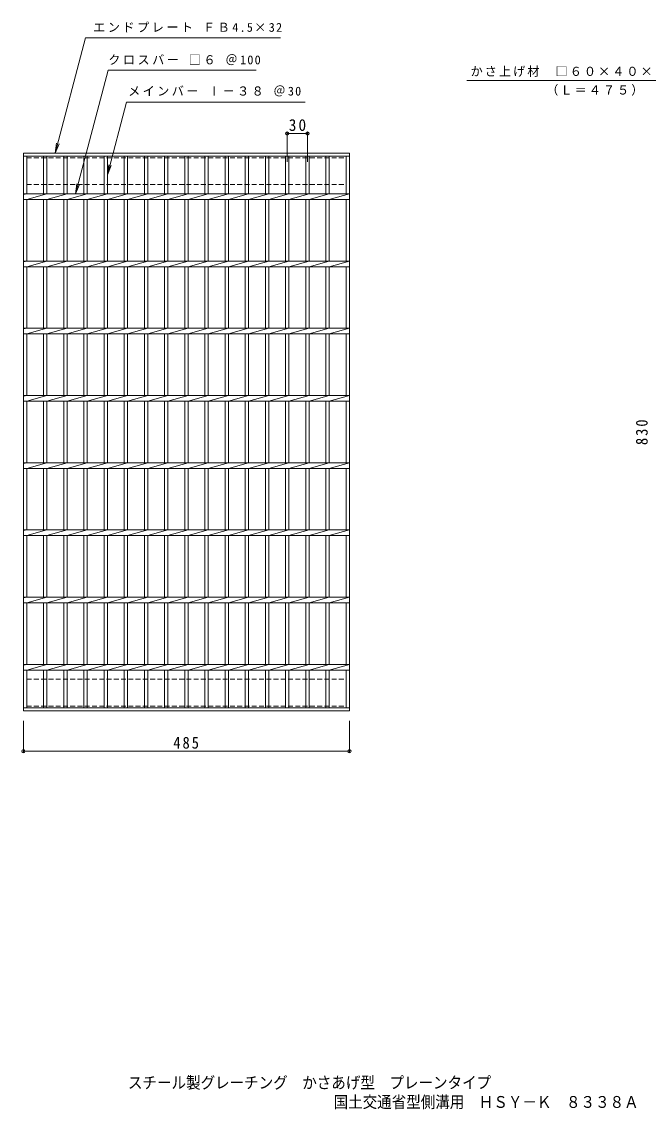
# Model space of a CAD drawing. Units: millimetres, scale not verified. Extents: x -673 to 1022, y -826 to 792.
# Drawn here: x -673 to 259, y -826 to 792 of the extents above; entities that cross this region are included whole.
import ezdxf
from ezdxf.enums import TextEntityAlignment as Align

# ---------------------------------------------------------------- set-up
doc = ezdxf.new("R2010")
doc.units = ezdxf.units.MM
doc.header["$LTSCALE"] = 6
doc.header["$PDMODE"] = 32
doc.header["$PDSIZE"] = 4.8
doc.linetypes.add('DASHED1', pattern=[1.8, 1.2, -0.6])
for name, color, linetype, lineweight in [('B-1', 2, 'Continuous', 9), ('B-2', 3, 'Continuous', 9), ('B-4', 7, 'Continuous', 9), ('B-5', 7, 'Continuous', 9)]:
    doc.layers.add(name, color=color, linetype=linetype, lineweight=lineweight)
doc.layers.add('F-5_F-5ﾚｲﾔ', color=2, linetype='Continuous')
doc.styles.add('ＭＳ ゴシック', font='')
doc.styles.get('ＭＳ ゴシック').set_extended_font_data('MS Gothic')

msp = doc.modelspace()

# ---------------------------------------------------------------- linework, layer by layer
at = {"layer": 'B-1', "linetype": 'DASHED1'}
for p, q in [((-665.197, 550.024), (-665.197, 590.024)), ((-665.197, 590.024), (-190.197, 590.024)), ((-190.197, 590.024), (-190.197, 550.024)), ((-665.197, 550.024), (-190.197, 550.024)), ((-665.197, -185.976), (-665.197, -225.976)), ((-665.197, -185.976), (-190.197, -185.976)), ((-190.197, -185.976), (-190.197, -225.976)), ((-665.197, -225.976), (-190.197, -225.976))]:
    msp.add_line(p, q, dxfattribs=at)
at = {"layer": 'B-2'}
for p, q in [((-670.197, 597.024), (-185.197, 597.024)), ((-670.197, -232.976), (-670.197, 597.024)), ((-670.197, 592.525), (-185.197, 592.525)), ((-665.197, 536.264), (-665.197, 592.525)), ((-640.197, 592.525), (-640.197, 536.264)), ((-635.197, 592.525), (-635.197, 536.264)), ((-610.197, 592.525), (-610.197, 536.264)), ((-605.197, 592.525), (-605.197, 536.264)), ((-580.197, 592.525), (-580.197, 536.264)), ((-575.197, 592.525), (-575.197, 536.264)), ((-550.197, 592.525), (-550.197, 536.264)), ((-545.197, 592.525), (-545.197, 536.264)), ((-520.197, 592.525), (-520.197, 536.264)), ((-515.197, 592.525), (-515.197, 536.264)), ((-490.196, 592.525), (-490.196, 536.264)), ((-485.197, 592.525), (-485.197, 536.264)), ((-460.197, 592.525), (-460.197, 536.264)), ((-455.197, 592.525), (-455.197, 536.264)), ((-430.197, 592.525), (-430.197, 536.264)), ((-425.197, 592.525), (-425.197, 536.264)), ((-400.197, 592.525), (-400.197, 536.264)), ((-395.197, 592.525), (-395.197, 536.264)), ((-370.197, 592.525), (-370.197, 536.264)), ((-365.197, 592.525), (-365.197, 536.264)), ((-340.197, 592.525), (-340.197, 536.264)), ((-335.197, 592.525), (-335.197, 536.264)), ((-310.197, 592.525), (-310.197, 536.264)), ((-305.197, 592.525), (-305.197, 536.264)), ((-280.197, 592.525), (-280.197, 536.264)), ((-275.197, 592.525), (-275.197, 536.264)), ((-250.197, 592.525), (-250.197, 536.264)), ((-245.197, 592.525), (-245.197, 536.264)), ((-220.196, 592.525), (-220.196, 536.264)), ((-215.197, 592.525), (-215.197, 536.264)), ((-190.197, 592.525), (-190.197, 536.264)), ((-185.197, 597.024), (-185.197, -232.976)), ((-670.197, 536.264), (-185.197, 536.264)), ((-665.197, 536.264), (-670.197, 535.264)), ((-635.197, 536.264), (-665.197, 527.784)), ((-605.197, 536.264), (-635.197, 527.784)), ((-575.197, 536.264), (-605.197, 527.784)), ((-545.197, 536.264), (-575.197, 527.784)), ((-515.197, 536.264), (-545.197, 527.784)), ((-485.197, 536.264), (-515.197, 527.784)), ((-455.197, 536.264), (-485.197, 527.784)), ((-425.197, 536.264), (-455.197, 527.784)), ((-395.197, 536.264), (-425.197, 527.784)), ((-365.197, 536.264), (-395.197, 527.784)), ((-335.197, 536.264), (-365.197, 527.784)), ((-305.197, 536.264), (-335.197, 527.784)), ((-275.197, 536.264), (-305.197, 527.784)), ((-245.197, 536.264), (-275.197, 527.784)), ((-215.197, 536.264), (-245.197, 527.784)), ((-185.197, 536.264), (-215.197, 527.784)), ((-670.197, 527.784), (-185.197, 527.784)), ((-665.197, 436.264), (-665.197, 527.784)), ((-640.197, 527.784), (-640.197, 436.264)), ((-635.197, 527.784), (-635.197, 436.264)), ((-610.197, 527.784), (-610.197, 436.264)), ((-605.197, 527.784), (-605.197, 436.264)), ((-580.197, 527.784), (-580.197, 436.264)), ((-575.197, 527.784), (-575.197, 436.264)), ((-550.197, 527.784), (-550.197, 436.264)), ((-545.197, 527.784), (-545.197, 436.264)), ((-520.197, 527.784), (-520.197, 436.264)), ((-515.197, 527.784), (-515.197, 436.264)), ((-490.196, 527.784), (-490.196, 436.264)), ((-485.197, 527.784), (-485.197, 436.264)), ((-460.197, 527.784), (-460.197, 436.264)), ((-455.197, 527.784), (-455.197, 436.264)), ((-430.197, 527.784), (-430.197, 436.264)), ((-425.197, 527.784), (-425.197, 436.264)), ((-400.197, 527.784), (-400.197, 436.264)), ((-395.197, 527.784), (-395.197, 436.264)), ((-370.197, 527.784), (-370.197, 436.264)), ((-365.197, 527.784), (-365.197, 436.264)), ((-340.197, 527.784), (-340.197, 436.264)), ((-335.197, 527.784), (-335.197, 436.264)), ((-310.197, 527.784), (-310.197, 436.264)), ((-305.197, 527.784), (-305.197, 436.264)), ((-280.197, 527.784), (-280.197, 436.264)), ((-275.197, 527.784), (-275.197, 436.264)), ((-250.197, 527.784), (-250.197, 436.264)), ((-245.197, 527.784), (-245.197, 436.264)), ((-220.196, 527.784), (-220.196, 436.264)), ((-215.197, 527.784), (-215.197, 436.264)), ((-190.197, 527.784), (-190.197, 436.264)), ((-670.197, 436.264), (-185.197, 436.264)), ((-665.197, 436.264), (-670.197, 435.264)), ((-670.197, 427.784), (-185.197, 427.784)), ((-635.197, 436.264), (-665.197, 427.784)), ((-665.197, 336.264), (-665.197, 427.784)), ((-640.197, 427.784), (-640.197, 336.264)), ((-605.197, 436.264), (-635.197, 427.784)), ((-635.197, 427.784), (-635.197, 336.264)), ((-610.197, 427.784), (-610.197, 336.264)), ((-575.197, 436.264), (-605.197, 427.784)), ((-605.197, 427.784), (-605.197, 336.264)), ((-580.197, 427.784), (-580.197, 336.264)), ((-545.197, 436.264), (-575.197, 427.784)), ((-575.197, 427.784), (-575.197, 336.264)), ((-550.197, 427.784), (-550.197, 336.264)), ((-515.197, 436.264), (-545.197, 427.784)), ((-545.197, 427.784), (-545.197, 336.264)), ((-520.197, 427.784), (-520.197, 336.264)), ((-485.197, 436.264), (-515.197, 427.784)), ((-515.197, 427.784), (-515.197, 336.264)), ((-490.196, 427.784), (-490.196, 336.264)), ((-455.197, 436.264), (-485.197, 427.784)), ((-485.197, 427.784), (-485.197, 336.264)), ((-460.197, 427.784), (-460.197, 336.264)), ((-425.197, 436.264), (-455.197, 427.784)), ((-455.197, 427.784), (-455.197, 336.264)), ((-430.197, 427.784), (-430.197, 336.264)), ((-395.197, 436.264), (-425.197, 427.784)), ((-425.197, 427.784), (-425.197, 336.264)), ((-400.197, 427.784), (-400.197, 336.264)), ((-365.197, 436.264), (-395.197, 427.784)), ((-395.197, 427.784), (-395.197, 336.264)), ((-370.197, 427.784), (-370.197, 336.264)), ((-335.197, 436.264), (-365.197, 427.784)), ((-365.197, 427.784), (-365.197, 336.264)), ((-340.197, 427.784), (-340.197, 336.264)), ((-305.197, 436.264), (-335.197, 427.784)), ((-335.197, 427.784), (-335.197, 336.264)), ((-310.197, 427.784), (-310.197, 336.264)), ((-275.197, 436.264), (-305.197, 427.784)), ((-305.197, 427.784), (-305.197, 336.264)), ((-280.197, 427.784), (-280.197, 336.264)), ((-245.197, 436.264), (-275.197, 427.784)), ((-275.197, 427.784), (-275.197, 336.264)), ((-250.197, 427.784), (-250.197, 336.264)), ((-215.197, 436.264), (-245.197, 427.784)), ((-245.197, 427.784), (-245.197, 336.264)), ((-220.196, 427.784), (-220.196, 336.264)), ((-185.197, 436.264), (-215.197, 427.784)), ((-215.197, 427.784), (-215.197, 336.264)), ((-190.197, 427.784), (-190.197, 336.264)), ((-670.197, 336.264), (-185.197, 336.264)), ((-665.197, 336.264), (-670.197, 335.264)), ((-670.197, 327.784), (-185.197, 327.784)), ((-635.197, 336.264), (-665.197, 327.784)), ((-665.197, 236.264), (-665.197, 327.784)), ((-640.197, 327.784), (-640.197, 236.264)), ((-605.197, 336.264), (-635.197, 327.784)), ((-635.197, 327.784), (-635.197, 236.264)), ((-610.197, 327.784), (-610.197, 236.264)), ((-575.197, 336.264), (-605.197, 327.784)), ((-605.197, 327.784), (-605.197, 236.264)), ((-580.197, 327.784), (-580.197, 236.264)), ((-545.197, 336.264), (-575.197, 327.784)), ((-575.197, 327.784), (-575.197, 236.264)), ((-550.197, 327.784), (-550.197, 236.264)), ((-515.197, 336.264), (-545.197, 327.784)), ((-545.197, 327.784), (-545.197, 236.264)), ((-520.197, 327.784), (-520.197, 236.264)), ((-485.197, 336.264), (-515.197, 327.784)), ((-515.197, 327.784), (-515.197, 236.264)), ((-490.196, 327.784), (-490.196, 236.264)), ((-455.197, 336.264), (-485.197, 327.784)), ((-485.197, 327.784), (-485.197, 236.264)), ((-460.197, 327.784), (-460.197, 236.264)), ((-425.197, 336.264), (-455.197, 327.784)), ((-455.197, 327.784), (-455.197, 236.264)), ((-430.197, 327.784), (-430.197, 236.264)), ((-395.197, 336.264), (-425.197, 327.784)), ((-425.197, 327.784), (-425.197, 236.264)), ((-400.197, 327.784), (-400.197, 236.264)), ((-365.197, 336.264), (-395.197, 327.784)), ((-395.197, 327.784), (-395.197, 236.264)), ((-370.197, 327.784), (-370.197, 236.264)), ((-335.197, 336.264), (-365.197, 327.784)), ((-365.197, 327.784), (-365.197, 236.264)), ((-340.197, 327.784), (-340.197, 236.264)), ((-305.197, 336.264), (-335.197, 327.784)), ((-335.197, 327.784), (-335.197, 236.264)), ((-310.197, 327.784), (-310.197, 236.264)), ((-275.197, 336.264), (-305.197, 327.784)), ((-305.197, 327.784), (-305.197, 236.264)), ((-280.197, 327.784), (-280.197, 236.264)), ((-245.197, 336.264), (-275.197, 327.784)), ((-275.197, 327.784), (-275.197, 236.264)), ((-250.197, 327.784), (-250.197, 236.264)), ((-215.197, 336.264), (-245.197, 327.784)), ((-245.197, 327.784), (-245.197, 236.264)), ((-220.196, 327.784), (-220.196, 236.264)), ((-185.202, 336.264), (-215.203, 327.784)), ((-185.197, 336.264), (-215.197, 327.784)), ((-215.197, 327.784), (-215.197, 236.264)), ((-190.197, 327.784), (-190.197, 236.264)), ((-670.197, 236.264), (-185.197, 236.264)), ((-665.197, 236.264), (-670.197, 235.264)), ((-670.197, 227.784), (-185.197, 227.784)), ((-635.197, 236.264), (-665.197, 227.784)), ((-665.197, 136.264), (-665.197, 227.784)), ((-640.197, 227.784), (-640.197, 136.264)), ((-605.197, 236.264), (-635.197, 227.784)), ((-635.197, 227.784), (-635.197, 136.264)), ((-610.197, 227.784), (-610.197, 136.264)), ((-575.197, 236.264), (-605.197, 227.784)), ((-605.197, 227.784), (-605.197, 136.264)), ((-580.197, 227.784), (-580.197, 136.264)), ((-545.197, 236.264), (-575.197, 227.784)), ((-575.197, 227.784), (-575.197, 136.264)), ((-550.197, 227.784), (-550.197, 136.264)), ((-515.197, 236.264), (-545.197, 227.784)), ((-545.197, 227.784), (-545.197, 136.264)), ((-520.197, 227.784), (-520.197, 136.264)), ((-485.197, 236.264), (-515.197, 227.784)), ((-515.197, 227.784), (-515.197, 136.264)), ((-490.196, 227.784), (-490.196, 136.264)), ((-455.197, 236.264), (-485.197, 227.784)), ((-485.197, 227.784), (-485.197, 136.264)), ((-460.197, 227.784), (-460.197, 136.264)), ((-425.197, 236.264), (-455.197, 227.784)), ((-455.197, 227.784), (-455.197, 136.264)), ((-430.197, 227.784), (-430.197, 136.264)), ((-395.197, 236.264), (-425.197, 227.784)), ((-425.197, 227.784), (-425.197, 136.264)), ((-400.197, 227.784), (-400.197, 136.264)), ((-365.197, 236.264), (-395.197, 227.784)), ((-395.197, 227.784), (-395.197, 136.264)), ((-370.197, 227.784), (-370.197, 136.264)), ((-335.197, 236.264), (-365.197, 227.784)), ((-365.197, 227.784), (-365.197, 136.264)), ((-340.197, 227.784), (-340.197, 136.264)), ((-305.197, 236.264), (-335.197, 227.784)), ((-335.197, 227.784), (-335.197, 136.264)), ((-310.197, 227.784), (-310.197, 136.264)), ((-275.197, 236.264), (-305.197, 227.784)), ((-305.197, 227.784), (-305.197, 136.264)), ((-280.197, 227.784), (-280.197, 136.264)), ((-245.197, 236.264), (-275.197, 227.784)), ((-275.197, 227.784), (-275.197, 136.264)), ((-250.197, 227.784), (-250.197, 136.264)), ((-215.197, 236.264), (-245.197, 227.784)), ((-245.197, 227.784), (-245.197, 136.264)), ((-220.196, 227.784), (-220.196, 136.264)), ((-185.197, 236.264), (-215.197, 227.784)), ((-215.197, 227.784), (-215.197, 136.264)), ((-190.197, 227.784), (-190.197, 136.264)), ((-670.197, 136.264), (-185.197, 136.264)), ((-665.197, 136.264), (-670.197, 135.264)), ((-635.197, 136.264), (-665.197, 127.785)), ((-605.197, 136.264), (-635.197, 127.785)), ((-575.197, 136.264), (-605.197, 127.785)), ((-545.197, 136.264), (-575.197, 127.785)), ((-515.197, 136.264), (-545.197, 127.785)), ((-485.197, 136.264), (-515.197, 127.785)), ((-455.197, 136.264), (-485.197, 127.785)), ((-425.197, 136.264), (-455.197, 127.785)), ((-395.197, 136.264), (-425.197, 127.785)), ((-365.197, 136.264), (-395.197, 127.785)), ((-335.197, 136.264), (-365.197, 127.785)), ((-305.197, 136.264), (-335.197, 127.785)), ((-275.197, 136.264), (-305.197, 127.785)), ((-245.197, 136.264), (-275.197, 127.785)), ((-215.197, 136.264), (-245.197, 127.785)), ((-185.197, 136.264), (-215.197, 127.785)), ((-670.197, 127.785), (-185.197, 127.785)), ((-665.197, 36.264), (-665.197, 127.785)), ((-640.197, 127.785), (-640.197, 36.264)), ((-635.197, 127.785), (-635.197, 36.264)), ((-610.197, 127.785), (-610.197, 36.264)), ((-605.197, 127.785), (-605.197, 36.264)), ((-580.197, 127.785), (-580.197, 36.264)), ((-575.197, 127.785), (-575.197, 36.264)), ((-550.197, 127.785), (-550.197, 36.264)), ((-545.197, 127.785), (-545.197, 36.264)), ((-520.197, 127.785), (-520.197, 36.264)), ((-515.197, 127.785), (-515.197, 36.264)), ((-490.196, 127.785), (-490.196, 36.264)), ((-485.197, 127.785), (-485.197, 36.264)), ((-460.197, 127.785), (-460.197, 36.264)), ((-455.197, 127.785), (-455.197, 36.264)), ((-430.197, 127.785), (-430.197, 36.264)), ((-425.197, 127.785), (-425.197, 36.264)), ((-400.197, 127.785), (-400.197, 36.264)), ((-395.197, 127.785), (-395.197, 36.264)), ((-370.197, 127.785), (-370.197, 36.264)), ((-365.197, 127.785), (-365.197, 36.264)), ((-340.197, 127.785), (-340.197, 36.264)), ((-335.197, 127.785), (-335.197, 36.264)), ((-310.197, 127.785), (-310.197, 36.264)), ((-305.197, 127.785), (-305.197, 36.264)), ((-280.197, 127.785), (-280.197, 36.264)), ((-275.197, 127.785), (-275.197, 36.264)), ((-250.197, 127.785), (-250.197, 36.264)), ((-245.197, 127.785), (-245.197, 36.264)), ((-220.196, 127.785), (-220.196, 36.264)), ((-215.197, 127.785), (-215.197, 36.264)), ((-190.197, 127.785), (-190.197, 36.264)), ((-670.197, 36.264), (-185.197, 36.264)), ((-665.197, 36.264), (-670.197, 35.264)), ((-635.197, 36.264), (-665.197, 27.785)), ((-605.197, 36.264), (-635.197, 27.785)), ((-575.197, 36.264), (-605.197, 27.785)), ((-545.197, 36.264), (-575.197, 27.785)), ((-515.197, 36.264), (-545.197, 27.785)), ((-485.197, 36.264), (-515.197, 27.785)), ((-455.197, 36.264), (-485.197, 27.785)), ((-425.197, 36.264), (-455.197, 27.785)), ((-395.197, 36.264), (-425.197, 27.785)), ((-365.197, 36.264), (-395.197, 27.785)), ((-335.197, 36.264), (-365.197, 27.785)), ((-305.197, 36.264), (-335.197, 27.785)), ((-275.197, 36.264), (-305.197, 27.785)), ((-245.197, 36.264), (-275.197, 27.785)), ((-215.197, 36.264), (-245.197, 27.785)), ((-185.197, 36.264), (-215.197, 27.785)), ((-670.197, 27.785), (-185.197, 27.785)), ((-665.197, -63.736), (-665.197, 27.785)), ((-640.197, 27.785), (-640.197, -63.736)), ((-635.197, 27.785), (-635.197, -63.736)), ((-610.197, 27.785), (-610.197, -63.736)), ((-605.197, 27.785), (-605.197, -63.736)), ((-580.197, 27.785), (-580.197, -63.736)), ((-575.197, 27.785), (-575.197, -63.736)), ((-550.197, 27.785), (-550.197, -63.736)), ((-545.197, 27.785), (-545.197, -63.736)), ((-520.197, 27.785), (-520.197, -63.736)), ((-515.197, 27.785), (-515.197, -63.736)), ((-490.196, 27.785), (-490.196, -63.736)), ((-485.197, 27.785), (-485.197, -63.736)), ((-460.197, 27.785), (-460.197, -63.736)), ((-455.197, 27.785), (-455.197, -63.736)), ((-430.197, 27.785), (-430.197, -63.736)), ((-425.197, 27.785), (-425.197, -63.736)), ((-400.197, 27.785), (-400.197, -63.736)), ((-395.197, 27.785), (-395.197, -63.736)), ((-370.197, 27.785), (-370.197, -63.736)), ((-365.197, 27.785), (-365.197, -63.736)), ((-340.197, 27.785), (-340.197, -63.736)), ((-335.197, 27.785), (-335.197, -63.736)), ((-310.197, 27.785), (-310.197, -63.736)), ((-305.197, 27.785), (-305.197, -63.736)), ((-280.197, 27.785), (-280.197, -63.736)), ((-275.197, 27.785), (-275.197, -63.736)), ((-250.197, 27.785), (-250.197, -63.736)), ((-245.197, 27.785), (-245.197, -63.736)), ((-220.196, 27.785), (-220.196, -63.736)), ((-215.197, 27.785), (-215.197, -63.736)), ((-190.197, 27.785), (-190.197, -63.736)), ((-670.197, -63.736), (-185.197, -63.736)), ((-665.197, -63.736), (-670.197, -64.736)), ((-635.197, -63.736), (-665.197, -72.215)), ((-605.197, -63.736), (-635.197, -72.215)), ((-575.197, -63.736), (-605.197, -72.215)), ((-545.197, -63.736), (-575.197, -72.215)), ((-515.197, -63.736), (-545.197, -72.215)), ((-485.197, -63.736), (-515.197, -72.215)), ((-455.197, -63.736), (-485.197, -72.215)), ((-425.197, -63.736), (-455.197, -72.215)), ((-395.197, -63.736), (-425.197, -72.215)), ((-365.197, -63.736), (-395.197, -72.215)), ((-335.197, -63.736), (-365.197, -72.215)), ((-305.197, -63.736), (-335.197, -72.215)), ((-275.197, -63.736), (-305.197, -72.215)), ((-245.197, -63.736), (-275.197, -72.215)), ((-215.197, -63.736), (-245.197, -72.215)), ((-185.197, -63.736), (-215.197, -72.215)), ((-670.197, -72.215), (-185.197, -72.215)), ((-665.197, -163.736), (-665.197, -72.215)), ((-640.197, -72.215), (-640.197, -163.736)), ((-635.197, -72.215), (-635.197, -163.736)), ((-610.197, -72.215), (-610.197, -163.736)), ((-605.197, -72.215), (-605.197, -163.736)), ((-580.197, -72.215), (-580.197, -163.736)), ((-575.197, -72.215), (-575.197, -163.736)), ((-550.197, -72.215), (-550.197, -163.736)), ((-545.197, -72.215), (-545.197, -163.736)), ((-520.197, -72.215), (-520.197, -163.736)), ((-515.197, -72.215), (-515.197, -163.736)), ((-490.196, -72.215), (-490.196, -163.736)), ((-485.197, -72.215), (-485.197, -163.736)), ((-460.197, -72.215), (-460.197, -163.736)), ((-455.197, -72.215), (-455.197, -163.736)), ((-430.197, -72.215), (-430.197, -163.736)), ((-425.197, -72.215), (-425.197, -163.736)), ((-400.197, -72.215), (-400.197, -163.736)), ((-395.197, -72.215), (-395.197, -163.736)), ((-370.197, -72.215), (-370.197, -163.736)), ((-365.197, -72.215), (-365.197, -163.736)), ((-340.197, -72.215), (-340.197, -163.736)), ((-335.197, -72.215), (-335.197, -163.736)), ((-310.197, -72.215), (-310.197, -163.736)), ((-305.197, -72.215), (-305.197, -163.736)), ((-280.197, -72.215), (-280.197, -163.736)), ((-275.197, -72.215), (-275.197, -163.736)), ((-250.197, -72.215), (-250.197, -163.736)), ((-245.197, -72.215), (-245.197, -163.736)), ((-220.196, -72.215), (-220.196, -163.736)), ((-215.197, -72.215), (-215.197, -163.736)), ((-190.197, -72.215), (-190.197, -163.736)), ((-670.197, -163.736), (-185.197, -163.736)), ((-665.197, -163.736), (-670.197, -164.736)), ((-670.197, -172.216), (-185.197, -172.216)), ((-635.197, -163.736), (-665.197, -172.216)), ((-665.197, -228.476), (-665.197, -172.216)), ((-640.197, -172.216), (-640.197, -228.476)), ((-605.197, -163.736), (-635.197, -172.216)), ((-635.197, -172.216), (-635.197, -228.476)), ((-610.197, -172.216), (-610.197, -228.476)), ((-575.197, -163.736), (-605.197, -172.216)), ((-605.197, -172.216), (-605.197, -228.476)), ((-580.197, -172.216), (-580.197, -228.476)), ((-545.197, -163.736), (-575.197, -172.216)), ((-575.197, -172.216), (-575.197, -228.476)), ((-550.197, -172.216), (-550.197, -228.476)), ((-515.197, -163.736), (-545.197, -172.216)), ((-545.197, -172.216), (-545.197, -228.476)), ((-520.197, -172.216), (-520.197, -228.476)), ((-485.197, -163.736), (-515.197, -172.216)), ((-515.197, -172.216), (-515.197, -228.476)), ((-490.196, -172.216), (-490.196, -228.476)), ((-455.197, -163.736), (-485.197, -172.216)), ((-485.197, -172.216), (-485.197, -228.476)), ((-460.197, -172.216), (-460.197, -228.476)), ((-425.197, -163.736), (-455.197, -172.216)), ((-455.197, -172.216), (-455.197, -228.476)), ((-430.197, -172.216), (-430.197, -228.476)), ((-395.197, -163.736), (-425.197, -172.216)), ((-425.197, -172.216), (-425.197, -228.476)), ((-400.197, -172.216), (-400.197, -228.476)), ((-365.197, -163.736), (-395.197, -172.216)), ((-395.197, -172.216), (-395.197, -228.476)), ((-370.197, -172.216), (-370.197, -228.476)), ((-335.197, -163.736), (-365.197, -172.216)), ((-365.197, -172.216), (-365.197, -228.476)), ((-340.197, -172.216), (-340.197, -228.476)), ((-305.197, -163.736), (-335.197, -172.216)), ((-335.197, -172.216), (-335.197, -228.476)), ((-310.197, -172.216), (-310.197, -228.476)), ((-275.197, -163.736), (-305.197, -172.216)), ((-305.197, -172.216), (-305.197, -228.476)), ((-280.197, -172.216), (-280.197, -228.476)), ((-245.197, -163.736), (-275.197, -172.216)), ((-275.197, -172.216), (-275.197, -228.476)), ((-250.197, -172.216), (-250.197, -228.476)), ((-215.197, -163.736), (-245.197, -172.216)), ((-245.197, -172.216), (-245.197, -228.476)), ((-220.196, -172.216), (-220.196, -228.476)), ((-185.197, -163.736), (-215.197, -172.216)), ((-215.197, -172.216), (-215.197, -228.476)), ((-190.197, -172.216), (-190.197, -228.476)), ((-185.197, -228.476), (-670.197, -228.476)), ((-185.197, -232.976), (-670.197, -232.976))]:
    msp.add_line(p, q, dxfattribs=at)
at = {"layer": 'B-4'}
for p, q in [((-277.702, 584.048), (-277.702, 627.838)), ((-277.702, 626.038), (-247.702, 626.038)), ((-247.702, 584.048), (-247.702, 627.838)), ((-670.197, -247.976), (-670.197, -294.776)), ((-185.197, -247.976), (-185.197, -294.776)), ((-670.197, -292.976), (-185.197, -292.976))]:
    msp.add_line(p, q, dxfattribs=at)
for p in [(-277.702, 626.038), (-247.702, 626.038), (-670.197, -292.976), (-185.197, -292.976)]:
    msp.add_point(p, dxfattribs=at)
at = {"layer": 'B-5'}
for p, q in [((-622.914, 597.024), (-577.596, 768.54)), ((-577.596, 768.54), (-287.521, 768.54)), ((-592.697, 536.264), (-543.96, 720.54)), ((-543.96, 720.54), (-324.148, 720.54)), ((338.833, 705.024), (-10.574, 705.024)), ((-545.197, 564.394), (-516.859, 672.54)), ((-516.859, 672.54), (-250.893, 672.54)), ((-622.914, 597.024), (-620.956, 611.896)), ((-622.914, 597.024), (-617.174, 610.882)), ((-545.197, 564.394), (-543.239, 579.266)), ((-545.197, 564.394), (-539.457, 578.252)), ((-592.697, 536.264), (-590.739, 551.135)), ((-592.697, 536.264), (-586.957, 550.122))]:
    msp.add_line(p, q, dxfattribs=at)

# ---------------------------------------------------------------- texts
at = {"layer": 'B-4', "color": 2, "char_height": 17.6, "attachment_point": 7, "style": 'ＭＳ ゴシック'}
for s, insert in [('\\T1.27;\\W0.95;30', (-275.452, 629.638)), ('\\T1.27;\\W0.9;485', (-447.197, -289.376))]:
    msp.add_mtext(s, dxfattribs=dict(at, insert=insert))
at = {"layer": 'B-4', "color": 2, "insert": (258.629, 162.524), "char_height": 17.6, "attachment_point": 7, "rotation": 90, "style": 'ＭＳ ゴシック'}
msp.add_mtext('\\T1.27;\\W0.9;830', dxfattribs=at)
at = {"layer": 'B-5', "char_height": 13.2, "attachment_point": 7, "style": 'ＭＳ ゴシック'}
for s, insert in [('\\T1.21;エンドプレート\\~ＦＢ4.5×32', (-566.452, 776.596)), ('\\T1.21;クロスバー\\~□６\\~＠100', (-543.912, 727.727)), ('\\T1.17;かさ上げ材\u3000□６０×４０×３．２', (-4.963, 710.353)), ('\\T1.2;メインバー\\~Ⅰ－３８\\~＠30', (-514.329, 681.223)), ('\\T1.17;（Ｌ＝４７５）', (107.56, 682.3))]:
    msp.add_mtext(s, dxfattribs=dict(at, insert=insert))
at = {"layer": 'F-5_F-5ﾚｲﾔ', "style": 'ＭＳ ゴシック', "width": 0.9}
for s, p in [('スチール製グレーチング\u3000かさあげ型\u3000プレーンタイプ', (-514.616, -800.119)), ('国土交通省型側溝用\u3000ＨＳＹ－Ｋ\u3000８３３８Ａ', (-208.776, -828.901))]:
    msp.add_text(s, height=17.6, dxfattribs=at).set_placement(p, align=Align.BOTTOM_LEFT)

doc.saveas('drawing.dxf')
